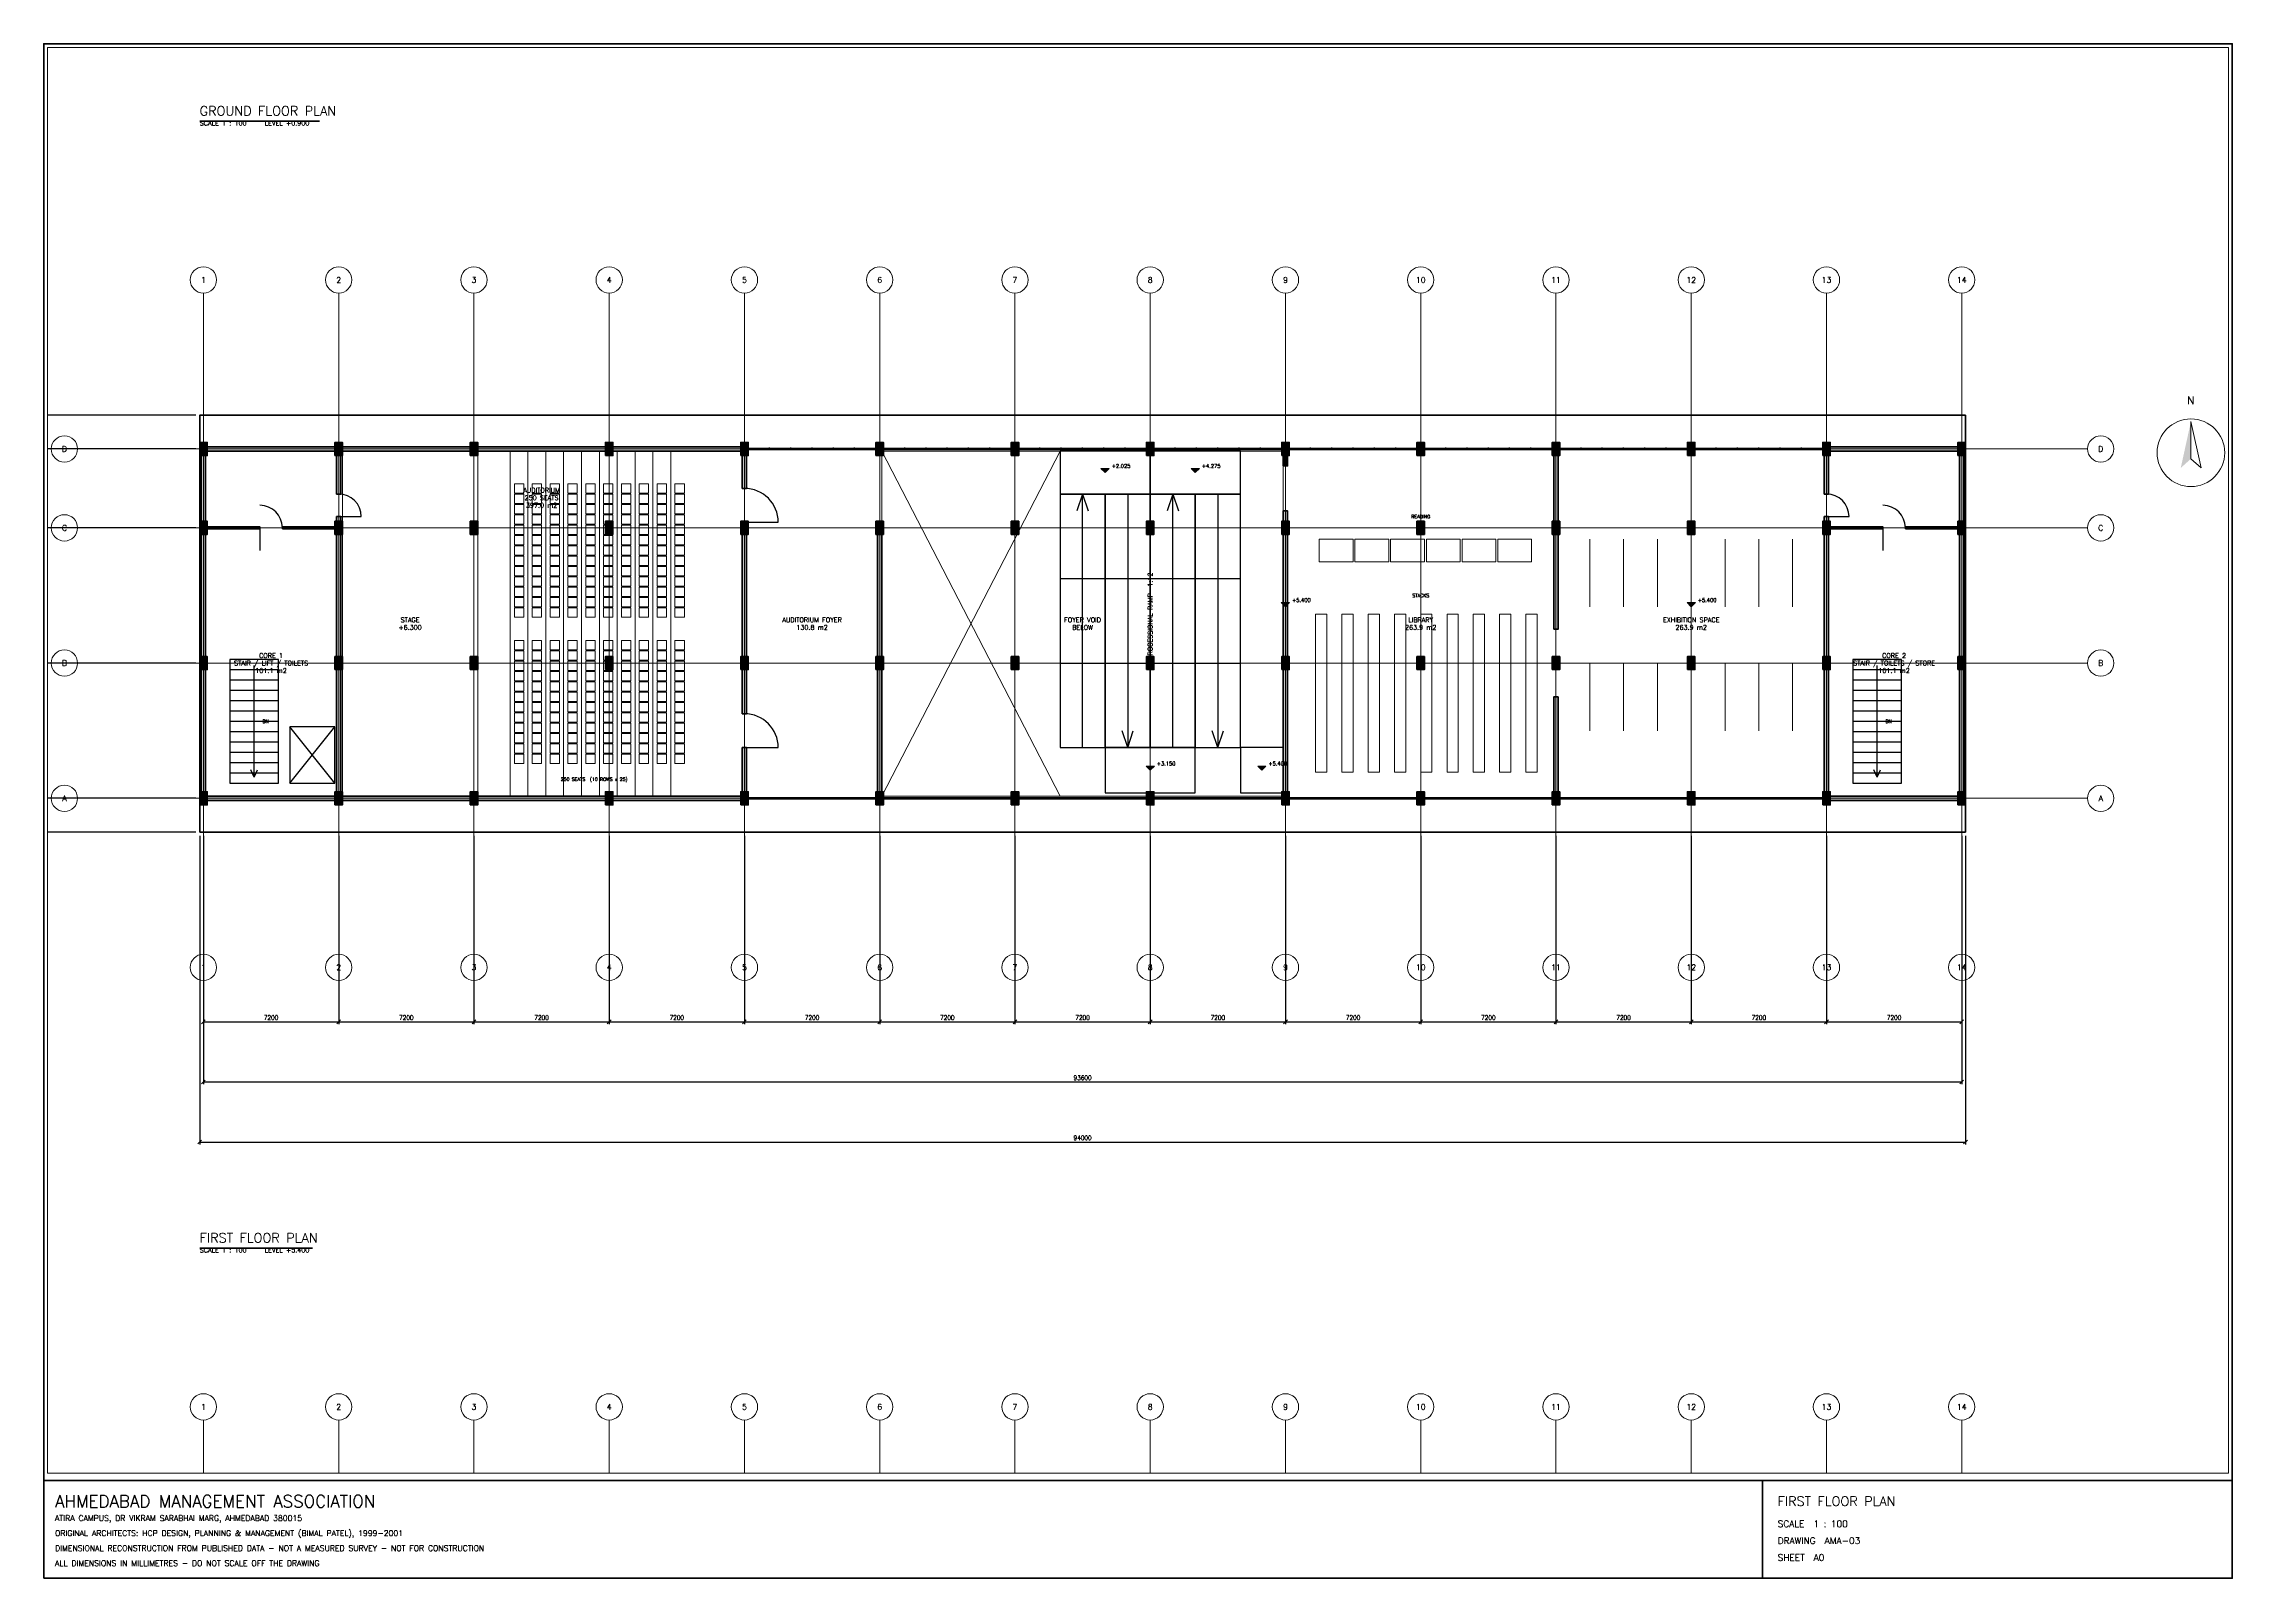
# Paper-space layout 'AMA-03 FIRST FLOOR' of a CAD drawing. Header units: millimetres. Extents: x 12 to 1177, y 12 to 829.
# The model-space entities are those that its viewports show. They can reach past a viewport. Long polylines and large blocks are cut down to what shows.
import ezdxf
from ezdxf.enums import TextEntityAlignment as Align

# ---------------------------------------------------------------- set-up
doc = ezdxf.new("R2010")
doc.units = ezdxf.units.MM
doc.header["$LTSCALE"] = 50
doc.linetypes.add('DASHDOT', pattern=[3.556, 2.54, -0.508, 0, -0.508])
doc.linetypes.add('DASHED', pattern=[1.524, 1.27, -0.254])
doc.layers.get('Defpoints').update_dxf_attribs({"lineweight": 0})
for name, color, linetype, lineweight in [('A-ANNO-DIMS', 2, 'Continuous', 13), ('A-ANNO-SYMB', 6, 'Continuous', 18), ('A-ANNO-TEXT', 7, 'Continuous', 18), ('A-ANNO-TITL', 7, 'Continuous', 35), ('A-ANNO-TTLB', 7, 'Continuous', 35), ('A-DOOR', 2, 'Continuous', 25), ('A-FLOR-LEVL', 6, 'Continuous', 18), ('A-FLOR-OTLN', 9, 'DASHED', 18), ('A-FLOR-RAMP', 3, 'Continuous', 25), ('A-FLOR-STRS', 3, 'Continuous', 25), ('A-FURN', 9, 'Continuous', 13), ('A-FURN-SEAT', 9, 'Continuous', 13), ('A-GLAZ', 4, 'Continuous', 25), ('A-GRID', 8, 'DASHDOT', 13), ('A-GRID-IDEN', 8, 'Continuous', 13), ('A-SLAB-EDGE', 7, 'Continuous', 35), ('A-WALL-EXTR', 7, 'Continuous', 50), ('A-WALL-INTR', 7, 'Continuous', 35), ('A-WALL-PATT', 253, 'Continuous', 9), ('S-COLS', 1, 'Continuous', 50), ('S-COLS-PATT', 254, 'Continuous', 9)]:
    doc.layers.add(name, color=color, linetype=linetype, lineweight=lineweight)
doc.styles.add('AMA-NOTE', font='romans.shx', dxfattribs={"width": 0.85})
doc.styles.add('AMA-TITLE', font='romand.shx', dxfattribs={"width": 0.9})
doc.dimstyles.new('AMA-100', dxfattribs={"dimscale": 100, "dimtxt": 2.5, "dimasz": 2.5, "dimexe": 1.25, "dimexo": 2, "dimgap": 1, "dimtad": 1, "dimdec": 0, "dimtxsty": 'AMA-NOTE', "dimtsz": 1, "dimcen": 2.5, "dimclrd": 8, "dimclre": 8, "dimclrt": 7, "dimazin": 3, "dimtfac": 1, "dimtmove": 0, "dimatfit": 3})

msp = doc.modelspace()

# ---------------------------------------------------------------- hatches: boundary and pattern name
at = {"layer": 'A-ANNO-SYMB'}
for points in [[(105800, -38144), (105260, -40610), (105800, -40124)], [(48000, -40858), (47780, -40638), (48220, -40638)], [(52800, -40858), (52580, -40638), (53020, -40638)], [(57600, -48000), (57380, -47780), (57820, -47780)], [(79200, -48000), (78980, -47780), (79420, -47780)], [(50400, -56700), (50180, -56480), (50620, -56480)], [(56342, -56700), (56122, -56480), (56562, -56480)]]:
    msp.add_hatch(color=7, dxfattribs=at).paths.add_polyline_path(points)
at = {"layer": 'A-WALL-PATT'}
for points in [[(200, -39715), (7000, -39715), (7000, -39485), (200, -39485)], [(7400, -39715), (14200, -39715), (14200, -39485), (7400, -39485)], [(14600, -39715), (21400, -39715), (21400, -39485), (14600, -39485)], [(21800, -39715), (28600, -39715), (28600, -39485), (21800, -39485)], [(86600, -39715), (93400, -39715), (93400, -39485), (86600, -39485)], [(-115, -57850), (115, -57850), (115, -39950), (-115, -39950)], [(7085, -42000), (7315, -42000), (7315, -39950), (7085, -39950)], [(28685, -41700), (28915, -41700), (28915, -39950), (28685, -39950)], [(57485, -40500), (57715, -40500), (57715, -39950), (57485, -39950)], [(71885, -49200), (72115, -49200), (72115, -39950), (71885, -39950)], [(86285, -42000), (86515, -42000), (86515, -39950), (86285, -39950)], [(93485, -57850), (93715, -57850), (93715, -39950), (93485, -39950)], [(57485, -57850), (57715, -57850), (57715, -42900), (57485, -42900)], [(60, -43860), (3000, -43860), (3000, -43740), (60, -43740)], [(4200, -43860), (7140, -43860), (7140, -43740), (4200, -43740)], [(7085, -57850), (7315, -57850), (7315, -43200), (7085, -43200)], [(28685, -53700), (28915, -53700), (28915, -43500), (28685, -43500)], [(35885, -57850), (36115, -57850), (36115, -43500), (35885, -43500)], [(86285, -57850), (86515, -57850), (86515, -43200), (86285, -43200)], [(86460, -43860), (89400, -43860), (89400, -43740), (86460, -43740)], [(90600, -43860), (93540, -43860), (93540, -43740), (90600, -43740)], [(71885, -57850), (72115, -57850), (72115, -52800), (71885, -52800)], [(28685, -57850), (28915, -57850), (28915, -55500), (28685, -55500)], [(200, -58315), (7000, -58315), (7000, -58085), (200, -58085)], [(7400, -58315), (14200, -58315), (14200, -58085), (7400, -58085)], [(14600, -58315), (21400, -58315), (21400, -58085), (14600, -58085)], [(21800, -58315), (28600, -58315), (28600, -58085), (21800, -58085)], [(86600, -58315), (93400, -58315), (93400, -58085), (86600, -58085)]]:
    msp.add_hatch(color=7, dxfattribs=at).paths.add_polyline_path(points)
at = {"layer": 'S-COLS-PATT'}
for points in [[(-200, -39950), (200, -39950), (200, -39250), (-200, -39250)], [(7000, -39950), (7400, -39950), (7400, -39250), (7000, -39250)], [(14200, -39950), (14600, -39950), (14600, -39250), (14200, -39250)], [(21400, -39950), (21800, -39950), (21800, -39250), (21400, -39250)], [(28600, -39950), (29000, -39950), (29000, -39250), (28600, -39250)], [(35800, -39950), (36200, -39950), (36200, -39250), (35800, -39250)], [(43000, -39950), (43400, -39950), (43400, -39250), (43000, -39250)], [(50200, -39950), (50600, -39950), (50600, -39250), (50200, -39250)], [(57400, -39950), (57800, -39950), (57800, -39250), (57400, -39250)], [(64600, -39950), (65000, -39950), (65000, -39250), (64600, -39250)], [(71800, -39950), (72200, -39950), (72200, -39250), (71800, -39250)], [(79000, -39950), (79400, -39950), (79400, -39250), (79000, -39250)], [(86200, -39950), (86600, -39950), (86600, -39250), (86200, -39250)], [(93400, -39950), (93800, -39950), (93800, -39250), (93400, -39250)], [(-200, -44150), (200, -44150), (200, -43450), (-200, -43450)], [(7000, -44150), (7400, -44150), (7400, -43450), (7000, -43450)], [(14200, -44150), (14600, -44150), (14600, -43450), (14200, -43450)], [(21400, -44150), (21800, -44150), (21800, -43450), (21400, -43450)], [(28600, -44150), (29000, -44150), (29000, -43450), (28600, -43450)], [(35800, -44150), (36200, -44150), (36200, -43450), (35800, -43450)], [(43000, -44150), (43400, -44150), (43400, -43450), (43000, -43450)], [(50200, -44150), (50600, -44150), (50600, -43450), (50200, -43450)], [(57400, -44150), (57800, -44150), (57800, -43450), (57400, -43450)], [(64600, -44150), (65000, -44150), (65000, -43450), (64600, -43450)], [(71800, -44150), (72200, -44150), (72200, -43450), (71800, -43450)], [(79000, -44150), (79400, -44150), (79400, -43450), (79000, -43450)], [(86200, -44150), (86600, -44150), (86600, -43450), (86200, -43450)], [(93400, -44150), (93800, -44150), (93800, -43450), (93400, -43450)], [(-200, -51350), (200, -51350), (200, -50650), (-200, -50650)], [(7000, -51350), (7400, -51350), (7400, -50650), (7000, -50650)], [(14200, -51350), (14600, -51350), (14600, -50650), (14200, -50650)], [(21400, -51350), (21800, -51350), (21800, -50650), (21400, -50650)], [(28600, -51350), (29000, -51350), (29000, -50650), (28600, -50650)], [(35800, -51350), (36200, -51350), (36200, -50650), (35800, -50650)], [(43000, -51350), (43400, -51350), (43400, -50650), (43000, -50650)], [(50200, -51350), (50600, -51350), (50600, -50650), (50200, -50650)], [(57400, -51350), (57800, -51350), (57800, -50650), (57400, -50650)], [(64600, -51350), (65000, -51350), (65000, -50650), (64600, -50650)], [(71800, -51350), (72200, -51350), (72200, -50650), (71800, -50650)], [(79000, -51350), (79400, -51350), (79400, -50650), (79000, -50650)], [(86200, -51350), (86600, -51350), (86600, -50650), (86200, -50650)], [(93400, -51350), (93800, -51350), (93800, -50650), (93400, -50650)], [(-200, -58550), (200, -58550), (200, -57850), (-200, -57850)], [(7000, -58550), (7400, -58550), (7400, -57850), (7000, -57850)], [(14200, -58550), (14600, -58550), (14600, -57850), (14200, -57850)], [(21400, -58550), (21800, -58550), (21800, -57850), (21400, -57850)], [(28600, -58550), (29000, -58550), (29000, -57850), (28600, -57850)], [(35800, -58550), (36200, -58550), (36200, -57850), (35800, -57850)], [(43000, -58550), (43400, -58550), (43400, -57850), (43000, -57850)], [(50200, -58550), (50600, -58550), (50600, -57850), (50200, -57850)], [(57400, -58550), (57800, -58550), (57800, -57850), (57400, -57850)], [(64600, -58550), (65000, -58550), (65000, -57850), (64600, -57850)], [(71800, -58550), (72200, -58550), (72200, -57850), (71800, -57850)], [(79000, -58550), (79400, -58550), (79400, -57850), (79000, -57850)], [(86200, -58550), (86600, -58550), (86600, -57850), (86200, -57850)], [(93400, -58550), (93800, -58550), (93800, -57850), (93400, -57850)]]:
    msp.add_hatch(color=7, dxfattribs=at).paths.add_polyline_path(points)

# ---------------------------------------------------------------- linework, layer by layer
at = {"layer": 'A-ANNO-SYMB'}
for points in [[(105800, -38144), (106340, -40610), (105800, -40124)], [(48000, -40858), (47780, -40638), (48220, -40638)], [(52800, -40858), (52580, -40638), (53020, -40638)], [(57600, -48000), (57380, -47780), (57820, -47780)], [(79200, -48000), (78980, -47780), (79420, -47780)], [(50400, -56700), (50180, -56480), (50620, -56480)], [(56342, -56700), (56122, -56480), (56562, -56480)]]:
    msp.add_lwpolyline(points, close=True, dxfattribs=at)
msp.add_circle((105800, -39800), 1800, dxfattribs=at)
at = {"layer": 'A-ANNO-TITL'}
for p, q in [((-200, -22150), (6175, -22150)), ((-200, -82150), (5800, -82150))]:
    msp.add_line(p, q, dxfattribs=at)
at = {"layer": 'A-DOOR'}
for p, q in [((3000, -43800), (3000, -45000)), ((7200, -43200), (8400, -43200)), ((28800, -43500), (30600, -43500)), ((86400, -43200), (87600, -43200)), ((89400, -43800), (89400, -45000)), ((28800, -55500), (30600, -55500))]:
    msp.add_line(p, q, dxfattribs=at)
for centre, radius in [((28800, -43500), 1800), ((3000, -43800), 1200), ((7200, -43200), 1200), ((86400, -43200), 1200), ((89400, -43800), 1200), ((28800, -55500), 1800)]:
    msp.add_arc(centre, radius, 0, 90, dxfattribs=at)
at = {"layer": 'A-FLOR-LEVL'}
for p, q in [((16325, -58085), (16325, -39715)), ((17275, -58085), (17275, -39715)), ((18225, -58085), (18225, -39715)), ((19175, -58085), (19175, -39715)), ((20125, -58085), (20125, -39715)), ((21075, -58085), (21075, -39715)), ((22025, -58085), (22025, -39715)), ((22975, -58085), (22975, -39715)), ((23925, -58085), (23925, -39715)), ((24875, -58085), (24875, -39715))]:
    msp.add_line(p, q, dxfattribs=at)
msp.add_lwpolyline([(7400, -58085), (14600, -58085), (14600, -39715), (7400, -39715)], close=True, dxfattribs=at)
at = {"layer": 'A-FLOR-OTLN'}
for p, q in [((36115, -58085), (45600, -39715)), ((36115, -39715), (45600, -58085))]:
    msp.add_line(p, q, dxfattribs=at)
msp.add_lwpolyline([(36115, -58085), (57485, -58085), (57485, -39715), (36115, -39715)], close=True, dxfattribs=at)
at = {"layer": 'A-FLOR-RAMP'}
for p, q in [((45600, -42000), (48000, -42000)), ((46800, -42000), (46500, -42900)), ((46800, -55500), (46800, -42000)), ((46800, -42000), (47100, -42900)), ((48000, -42000), (50400, -42000)), ((49200, -42000), (49200, -55500)), ((50400, -42000), (52800, -42000)), ((51600, -42000), (51300, -42900)), ((51600, -55500), (51600, -42000)), ((51600, -42000), (51900, -42900)), ((52800, -42000), (55200, -42000)), ((54000, -42000), (54000, -55500)), ((45600, -46500), (48000, -46500)), ((48000, -46500), (50400, -46500)), ((50400, -46500), (52800, -46500)), ((52800, -46500), (55200, -46500)), ((45600, -51000), (48000, -51000)), ((48000, -51000), (50400, -51000)), ((50400, -51000), (52800, -51000)), ((52800, -51000), (55200, -51000)), ((49200, -55500), (48900, -54600)), ((49200, -55500), (49500, -54600)), ((54000, -55500), (53700, -54600)), ((54000, -55500), (54300, -54600))]:
    msp.add_line(p, q, dxfattribs=at)
for points in [[(45600, -42000), (50400, -42000), (50400, -39715), (45600, -39715)], [(50400, -42000), (55200, -42000), (55200, -39715), (50400, -39715)], [(45600, -55500), (48000, -55500), (48000, -42000), (45600, -42000)], [(48000, -55500), (50400, -55500), (50400, -42000), (48000, -42000)], [(50400, -55500), (52800, -55500), (52800, -42000), (50400, -42000)], [(52800, -55500), (55200, -55500), (55200, -42000), (52800, -42000)], [(48000, -57900), (52800, -57900), (52800, -55500), (48000, -55500)], [(55200, -57900), (57485, -57900), (57485, -55500), (55200, -55500)]]:
    msp.add_lwpolyline(points, close=True, dxfattribs=at)
at = {"layer": 'A-FLOR-STRS'}
for p, q in [((2700, -57070), (2700, -51130)), ((89100, -57070), (89100, -51130)), ((1400, -51350), (4000, -51350)), ((1400, -51900), (4000, -51900)), ((87800, -51350), (90400, -51350)), ((87800, -51900), (90400, -51900)), ((1400, -52450), (4000, -52450)), ((1400, -53000), (4000, -53000)), ((1400, -53550), (4000, -53550)), ((87800, -52450), (90400, -52450)), ((87800, -53000), (90400, -53000)), ((87800, -53550), (90400, -53550)), ((1400, -54100), (4000, -54100)), ((1400, -54650), (4000, -54650)), ((4600, -57400), (7000, -54400)), ((7000, -57400), (4600, -54400)), ((87800, -54100), (90400, -54100)), ((87800, -54650), (90400, -54650)), ((1400, -55200), (4000, -55200)), ((1400, -55750), (4000, -55750)), ((87800, -55200), (90400, -55200)), ((87800, -55750), (90400, -55750)), ((1400, -56300), (4000, -56300)), ((1400, -56850), (4000, -56850)), ((2700, -57070), (2520, -56685)), ((2700, -57070), (2880, -56685)), ((87800, -56300), (90400, -56300)), ((87800, -56850), (90400, -56850)), ((89100, -57070), (88920, -56685)), ((89100, -57070), (89280, -56685))]:
    msp.add_line(p, q, dxfattribs=at)
for points in [[(1400, -57400), (4000, -57400), (4000, -50800), (1400, -50800)], [(87800, -57400), (90400, -57400), (90400, -50800), (87800, -50800)], [(4600, -57400), (7000, -57400), (7000, -54400), (4600, -54400)]]:
    msp.add_lwpolyline(points, close=True, dxfattribs=at)
at = {"layer": 'A-FURN'}
for p, q in [((73800, -48000), (73800, -44400)), ((75600, -48000), (75600, -44400)), ((77400, -48000), (77400, -44400)), ((79200, -48000), (79200, -44400)), ((81000, -48000), (81000, -44400)), ((82800, -48000), (82800, -44400)), ((84600, -48000), (84600, -44400)), ((73800, -54600), (73800, -51000)), ((75600, -54600), (75600, -51000)), ((77400, -54600), (77400, -51000)), ((79200, -54600), (79200, -51000)), ((81000, -54600), (81000, -51000)), ((82800, -54600), (82800, -51000)), ((84600, -54600), (84600, -51000))]:
    msp.add_line(p, q, dxfattribs=at)
for points in [[(59400, -45600), (61200, -45600), (61200, -44400), (59400, -44400)], [(61300, -45600), (63100, -45600), (63100, -44400), (61300, -44400)], [(63200, -45600), (65000, -45600), (65000, -44400), (63200, -44400)], [(65100, -45600), (66900, -45600), (66900, -44400), (65100, -44400)], [(67000, -45600), (68800, -45600), (68800, -44400), (67000, -44400)], [(68900, -45600), (70700, -45600), (70700, -44400), (68900, -44400)], [(59200, -56800), (59800, -56800), (59800, -48400), (59200, -48400)], [(60600, -56800), (61200, -56800), (61200, -48400), (60600, -48400)], [(62000, -56800), (62600, -56800), (62600, -48400), (62000, -48400)], [(63400, -56800), (64000, -56800), (64000, -48400), (63400, -48400)], [(64800, -56800), (65400, -56800), (65400, -48400), (64800, -48400)], [(66200, -56800), (66800, -56800), (66800, -48400), (66200, -48400)], [(67600, -56800), (68200, -56800), (68200, -48400), (67600, -48400)], [(69000, -56800), (69600, -56800), (69600, -48400), (69000, -48400)], [(70400, -56800), (71000, -56800), (71000, -48400), (70400, -48400)]]:
    msp.add_lwpolyline(points, close=True, dxfattribs=at)
at = {"layer": 'A-FURN-SEAT'}
for points in [[(16550, -41950), (17050, -41950), (17050, -41450), (16550, -41450)], [(17500, -41950), (18000, -41950), (18000, -41450), (17500, -41450)], [(18450, -41950), (18950, -41950), (18950, -41450), (18450, -41450)], [(19400, -41950), (19900, -41950), (19900, -41450), (19400, -41450)], [(20350, -41950), (20850, -41950), (20850, -41450), (20350, -41450)], [(21300, -41950), (21800, -41950), (21800, -41450), (21300, -41450)], [(22250, -41950), (22750, -41950), (22750, -41450), (22250, -41450)], [(23200, -41950), (23700, -41950), (23700, -41450), (23200, -41450)], [(24150, -41950), (24650, -41950), (24650, -41450), (24150, -41450)], [(25100, -41950), (25600, -41950), (25600, -41450), (25100, -41450)], [(16550, -42500), (17050, -42500), (17050, -42000), (16550, -42000)], [(16550, -43050), (17050, -43050), (17050, -42550), (16550, -42550)], [(16550, -43600), (17050, -43600), (17050, -43100), (16550, -43100)], [(17500, -42500), (18000, -42500), (18000, -42000), (17500, -42000)], [(17500, -43050), (18000, -43050), (18000, -42550), (17500, -42550)], [(17500, -43600), (18000, -43600), (18000, -43100), (17500, -43100)], [(18450, -42500), (18950, -42500), (18950, -42000), (18450, -42000)], [(18450, -43050), (18950, -43050), (18950, -42550), (18450, -42550)], [(18450, -43600), (18950, -43600), (18950, -43100), (18450, -43100)], [(19400, -42500), (19900, -42500), (19900, -42000), (19400, -42000)], [(19400, -43050), (19900, -43050), (19900, -42550), (19400, -42550)], [(19400, -43600), (19900, -43600), (19900, -43100), (19400, -43100)], [(20350, -42500), (20850, -42500), (20850, -42000), (20350, -42000)], [(20350, -43050), (20850, -43050), (20850, -42550), (20350, -42550)], [(20350, -43600), (20850, -43600), (20850, -43100), (20350, -43100)], [(21300, -42500), (21800, -42500), (21800, -42000), (21300, -42000)], [(21300, -43050), (21800, -43050), (21800, -42550), (21300, -42550)], [(21300, -43600), (21800, -43600), (21800, -43100), (21300, -43100)], [(22250, -42500), (22750, -42500), (22750, -42000), (22250, -42000)], [(22250, -43050), (22750, -43050), (22750, -42550), (22250, -42550)], [(22250, -43600), (22750, -43600), (22750, -43100), (22250, -43100)], [(23200, -42500), (23700, -42500), (23700, -42000), (23200, -42000)], [(23200, -43050), (23700, -43050), (23700, -42550), (23200, -42550)], [(23200, -43600), (23700, -43600), (23700, -43100), (23200, -43100)], [(24150, -42500), (24650, -42500), (24650, -42000), (24150, -42000)], [(24150, -43050), (24650, -43050), (24650, -42550), (24150, -42550)], [(24150, -43600), (24650, -43600), (24650, -43100), (24150, -43100)], [(25100, -42500), (25600, -42500), (25600, -42000), (25100, -42000)], [(25100, -43050), (25600, -43050), (25600, -42550), (25100, -42550)], [(25100, -43600), (25600, -43600), (25600, -43100), (25100, -43100)], [(16550, -44150), (17050, -44150), (17050, -43650), (16550, -43650)], [(16550, -44700), (17050, -44700), (17050, -44200), (16550, -44200)], [(17500, -44150), (18000, -44150), (18000, -43650), (17500, -43650)], [(17500, -44700), (18000, -44700), (18000, -44200), (17500, -44200)], [(18450, -44150), (18950, -44150), (18950, -43650), (18450, -43650)], [(18450, -44700), (18950, -44700), (18950, -44200), (18450, -44200)], [(19400, -44150), (19900, -44150), (19900, -43650), (19400, -43650)], [(19400, -44700), (19900, -44700), (19900, -44200), (19400, -44200)], [(20350, -44150), (20850, -44150), (20850, -43650), (20350, -43650)], [(20350, -44700), (20850, -44700), (20850, -44200), (20350, -44200)], [(21300, -44150), (21800, -44150), (21800, -43650), (21300, -43650)], [(21300, -44700), (21800, -44700), (21800, -44200), (21300, -44200)], [(22250, -44150), (22750, -44150), (22750, -43650), (22250, -43650)], [(22250, -44700), (22750, -44700), (22750, -44200), (22250, -44200)], [(23200, -44150), (23700, -44150), (23700, -43650), (23200, -43650)], [(23200, -44700), (23700, -44700), (23700, -44200), (23200, -44200)], [(24150, -44150), (24650, -44150), (24650, -43650), (24150, -43650)], [(24150, -44700), (24650, -44700), (24650, -44200), (24150, -44200)], [(25100, -44150), (25600, -44150), (25600, -43650), (25100, -43650)], [(25100, -44700), (25600, -44700), (25600, -44200), (25100, -44200)], [(16550, -45250), (17050, -45250), (17050, -44750), (16550, -44750)], [(16550, -45800), (17050, -45800), (17050, -45300), (16550, -45300)], [(17500, -45250), (18000, -45250), (18000, -44750), (17500, -44750)], [(17500, -45800), (18000, -45800), (18000, -45300), (17500, -45300)], [(18450, -45250), (18950, -45250), (18950, -44750), (18450, -44750)], [(18450, -45800), (18950, -45800), (18950, -45300), (18450, -45300)], [(19400, -45250), (19900, -45250), (19900, -44750), (19400, -44750)], [(19400, -45800), (19900, -45800), (19900, -45300), (19400, -45300)], [(20350, -45250), (20850, -45250), (20850, -44750), (20350, -44750)], [(20350, -45800), (20850, -45800), (20850, -45300), (20350, -45300)], [(21300, -45250), (21800, -45250), (21800, -44750), (21300, -44750)], [(21300, -45800), (21800, -45800), (21800, -45300), (21300, -45300)], [(22250, -45250), (22750, -45250), (22750, -44750), (22250, -44750)], [(22250, -45800), (22750, -45800), (22750, -45300), (22250, -45300)], [(23200, -45250), (23700, -45250), (23700, -44750), (23200, -44750)], [(23200, -45800), (23700, -45800), (23700, -45300), (23200, -45300)], [(24150, -45250), (24650, -45250), (24650, -44750), (24150, -44750)], [(24150, -45800), (24650, -45800), (24650, -45300), (24150, -45300)], [(25100, -45250), (25600, -45250), (25600, -44750), (25100, -44750)], [(25100, -45800), (25600, -45800), (25600, -45300), (25100, -45300)], [(16550, -46350), (17050, -46350), (17050, -45850), (16550, -45850)], [(16550, -46900), (17050, -46900), (17050, -46400), (16550, -46400)], [(17500, -46350), (18000, -46350), (18000, -45850), (17500, -45850)], [(17500, -46900), (18000, -46900), (18000, -46400), (17500, -46400)], [(18450, -46350), (18950, -46350), (18950, -45850), (18450, -45850)], [(18450, -46900), (18950, -46900), (18950, -46400), (18450, -46400)], [(19400, -46350), (19900, -46350), (19900, -45850), (19400, -45850)], [(19400, -46900), (19900, -46900), (19900, -46400), (19400, -46400)], [(20350, -46350), (20850, -46350), (20850, -45850), (20350, -45850)], [(20350, -46900), (20850, -46900), (20850, -46400), (20350, -46400)], [(21300, -46350), (21800, -46350), (21800, -45850), (21300, -45850)], [(21300, -46900), (21800, -46900), (21800, -46400), (21300, -46400)], [(22250, -46350), (22750, -46350), (22750, -45850), (22250, -45850)], [(22250, -46900), (22750, -46900), (22750, -46400), (22250, -46400)], [(23200, -46350), (23700, -46350), (23700, -45850), (23200, -45850)], [(23200, -46900), (23700, -46900), (23700, -46400), (23200, -46400)], [(24150, -46350), (24650, -46350), (24650, -45850), (24150, -45850)], [(24150, -46900), (24650, -46900), (24650, -46400), (24150, -46400)], [(25100, -46350), (25600, -46350), (25600, -45850), (25100, -45850)], [(25100, -46900), (25600, -46900), (25600, -46400), (25100, -46400)], [(16550, -47450), (17050, -47450), (17050, -46950), (16550, -46950)], [(16550, -48000), (17050, -48000), (17050, -47500), (16550, -47500)], [(17500, -47450), (18000, -47450), (18000, -46950), (17500, -46950)], [(17500, -48000), (18000, -48000), (18000, -47500), (17500, -47500)], [(18450, -47450), (18950, -47450), (18950, -46950), (18450, -46950)], [(18450, -48000), (18950, -48000), (18950, -47500), (18450, -47500)], [(19400, -47450), (19900, -47450), (19900, -46950), (19400, -46950)], [(19400, -48000), (19900, -48000), (19900, -47500), (19400, -47500)], [(20350, -47450), (20850, -47450), (20850, -46950), (20350, -46950)], [(20350, -48000), (20850, -48000), (20850, -47500), (20350, -47500)], [(21300, -47450), (21800, -47450), (21800, -46950), (21300, -46950)], [(21300, -48000), (21800, -48000), (21800, -47500), (21300, -47500)], [(22250, -47450), (22750, -47450), (22750, -46950), (22250, -46950)], [(22250, -48000), (22750, -48000), (22750, -47500), (22250, -47500)], [(23200, -47450), (23700, -47450), (23700, -46950), (23200, -46950)], [(23200, -48000), (23700, -48000), (23700, -47500), (23200, -47500)], [(24150, -47450), (24650, -47450), (24650, -46950), (24150, -46950)], [(24150, -48000), (24650, -48000), (24650, -47500), (24150, -47500)], [(25100, -47450), (25600, -47450), (25600, -46950), (25100, -46950)], [(25100, -48000), (25600, -48000), (25600, -47500), (25100, -47500)], [(16550, -48550), (17050, -48550), (17050, -48050), (16550, -48050)], [(17500, -48550), (18000, -48550), (18000, -48050), (17500, -48050)], [(18450, -48550), (18950, -48550), (18950, -48050), (18450, -48050)], [(19400, -48550), (19900, -48550), (19900, -48050), (19400, -48050)], [(20350, -48550), (20850, -48550), (20850, -48050), (20350, -48050)], [(21300, -48550), (21800, -48550), (21800, -48050), (21300, -48050)], [(22250, -48550), (22750, -48550), (22750, -48050), (22250, -48050)], [(23200, -48550), (23700, -48550), (23700, -48050), (23200, -48050)], [(24150, -48550), (24650, -48550), (24650, -48050), (24150, -48050)], [(25100, -48550), (25600, -48550), (25600, -48050), (25100, -48050)], [(16550, -50300), (17050, -50300), (17050, -49800), (16550, -49800)], [(17500, -50300), (18000, -50300), (18000, -49800), (17500, -49800)], [(18450, -50300), (18950, -50300), (18950, -49800), (18450, -49800)], [(19400, -50300), (19900, -50300), (19900, -49800), (19400, -49800)], [(20350, -50300), (20850, -50300), (20850, -49800), (20350, -49800)], [(21300, -50300), (21800, -50300), (21800, -49800), (21300, -49800)], [(22250, -50300), (22750, -50300), (22750, -49800), (22250, -49800)], [(23200, -50300), (23700, -50300), (23700, -49800), (23200, -49800)], [(24150, -50300), (24650, -50300), (24650, -49800), (24150, -49800)], [(25100, -50300), (25600, -50300), (25600, -49800), (25100, -49800)], [(16550, -50850), (17050, -50850), (17050, -50350), (16550, -50350)], [(16550, -51400), (17050, -51400), (17050, -50900), (16550, -50900)], [(17500, -50850), (18000, -50850), (18000, -50350), (17500, -50350)], [(17500, -51400), (18000, -51400), (18000, -50900), (17500, -50900)], [(18450, -50850), (18950, -50850), (18950, -50350), (18450, -50350)], [(18450, -51400), (18950, -51400), (18950, -50900), (18450, -50900)], [(19400, -50850), (19900, -50850), (19900, -50350), (19400, -50350)], [(19400, -51400), (19900, -51400), (19900, -50900), (19400, -50900)], [(20350, -50850), (20850, -50850), (20850, -50350), (20350, -50350)], [(20350, -51400), (20850, -51400), (20850, -50900), (20350, -50900)], [(21300, -50850), (21800, -50850), (21800, -50350), (21300, -50350)], [(21300, -51400), (21800, -51400), (21800, -50900), (21300, -50900)], [(22250, -50850), (22750, -50850), (22750, -50350), (22250, -50350)], [(22250, -51400), (22750, -51400), (22750, -50900), (22250, -50900)], [(23200, -50850), (23700, -50850), (23700, -50350), (23200, -50350)], [(23200, -51400), (23700, -51400), (23700, -50900), (23200, -50900)], [(24150, -50850), (24650, -50850), (24650, -50350), (24150, -50350)], [(24150, -51400), (24650, -51400), (24650, -50900), (24150, -50900)], [(25100, -50850), (25600, -50850), (25600, -50350), (25100, -50350)], [(25100, -51400), (25600, -51400), (25600, -50900), (25100, -50900)], [(16550, -51950), (17050, -51950), (17050, -51450), (16550, -51450)], [(16550, -52500), (17050, -52500), (17050, -52000), (16550, -52000)], [(17500, -51950), (18000, -51950), (18000, -51450), (17500, -51450)], [(17500, -52500), (18000, -52500), (18000, -52000), (17500, -52000)], [(18450, -51950), (18950, -51950), (18950, -51450), (18450, -51450)], [(18450, -52500), (18950, -52500), (18950, -52000), (18450, -52000)], [(19400, -51950), (19900, -51950), (19900, -51450), (19400, -51450)], [(19400, -52500), (19900, -52500), (19900, -52000), (19400, -52000)], [(20350, -51950), (20850, -51950), (20850, -51450), (20350, -51450)], [(20350, -52500), (20850, -52500), (20850, -52000), (20350, -52000)], [(21300, -51950), (21800, -51950), (21800, -51450), (21300, -51450)], [(21300, -52500), (21800, -52500), (21800, -52000), (21300, -52000)], [(22250, -51950), (22750, -51950), (22750, -51450), (22250, -51450)], [(22250, -52500), (22750, -52500), (22750, -52000), (22250, -52000)], [(23200, -51950), (23700, -51950), (23700, -51450), (23200, -51450)], [(23200, -52500), (23700, -52500), (23700, -52000), (23200, -52000)], [(24150, -51950), (24650, -51950), (24650, -51450), (24150, -51450)], [(24150, -52500), (24650, -52500), (24650, -52000), (24150, -52000)], [(25100, -51950), (25600, -51950), (25600, -51450), (25100, -51450)], [(25100, -52500), (25600, -52500), (25600, -52000), (25100, -52000)], [(16550, -53050), (17050, -53050), (17050, -52550), (16550, -52550)], [(16550, -53600), (17050, -53600), (17050, -53100), (16550, -53100)], [(17500, -53050), (18000, -53050), (18000, -52550), (17500, -52550)], [(17500, -53600), (18000, -53600), (18000, -53100), (17500, -53100)], [(18450, -53050), (18950, -53050), (18950, -52550), (18450, -52550)], [(18450, -53600), (18950, -53600), (18950, -53100), (18450, -53100)], [(19400, -53050), (19900, -53050), (19900, -52550), (19400, -52550)], [(19400, -53600), (19900, -53600), (19900, -53100), (19400, -53100)], [(20350, -53050), (20850, -53050), (20850, -52550), (20350, -52550)], [(20350, -53600), (20850, -53600), (20850, -53100), (20350, -53100)], [(21300, -53050), (21800, -53050), (21800, -52550), (21300, -52550)], [(21300, -53600), (21800, -53600), (21800, -53100), (21300, -53100)], [(22250, -53050), (22750, -53050), (22750, -52550), (22250, -52550)], [(22250, -53600), (22750, -53600), (22750, -53100), (22250, -53100)], [(23200, -53050), (23700, -53050), (23700, -52550), (23200, -52550)], [(23200, -53600), (23700, -53600), (23700, -53100), (23200, -53100)], [(24150, -53050), (24650, -53050), (24650, -52550), (24150, -52550)], [(24150, -53600), (24650, -53600), (24650, -53100), (24150, -53100)], [(25100, -53050), (25600, -53050), (25600, -52550), (25100, -52550)], [(25100, -53600), (25600, -53600), (25600, -53100), (25100, -53100)], [(16550, -54150), (17050, -54150), (17050, -53650), (16550, -53650)], [(16550, -54700), (17050, -54700), (17050, -54200), (16550, -54200)], [(16550, -55250), (17050, -55250), (17050, -54750), (16550, -54750)], [(17500, -54150), (18000, -54150), (18000, -53650), (17500, -53650)], [(17500, -54700), (18000, -54700), (18000, -54200), (17500, -54200)], [(17500, -55250), (18000, -55250), (18000, -54750), (17500, -54750)], [(18450, -54150), (18950, -54150), (18950, -53650), (18450, -53650)], [(18450, -54700), (18950, -54700), (18950, -54200), (18450, -54200)], [(18450, -55250), (18950, -55250), (18950, -54750), (18450, -54750)], [(19400, -54150), (19900, -54150), (19900, -53650), (19400, -53650)], [(19400, -54700), (19900, -54700), (19900, -54200), (19400, -54200)], [(19400, -55250), (19900, -55250), (19900, -54750), (19400, -54750)], [(20350, -54150), (20850, -54150), (20850, -53650), (20350, -53650)], [(20350, -54700), (20850, -54700), (20850, -54200), (20350, -54200)], [(20350, -55250), (20850, -55250), (20850, -54750), (20350, -54750)], [(21300, -54150), (21800, -54150), (21800, -53650), (21300, -53650)], [(21300, -54700), (21800, -54700), (21800, -54200), (21300, -54200)], [(21300, -55250), (21800, -55250), (21800, -54750), (21300, -54750)], [(22250, -54150), (22750, -54150), (22750, -53650), (22250, -53650)], [(22250, -54700), (22750, -54700), (22750, -54200), (22250, -54200)], [(22250, -55250), (22750, -55250), (22750, -54750), (22250, -54750)], [(23200, -54150), (23700, -54150), (23700, -53650), (23200, -53650)], [(23200, -54700), (23700, -54700), (23700, -54200), (23200, -54200)], [(23200, -55250), (23700, -55250), (23700, -54750), (23200, -54750)], [(24150, -54150), (24650, -54150), (24650, -53650), (24150, -53650)], [(24150, -54700), (24650, -54700), (24650, -54200), (24150, -54200)], [(24150, -55250), (24650, -55250), (24650, -54750), (24150, -54750)], [(25100, -54150), (25600, -54150), (25600, -53650), (25100, -53650)], [(25100, -54700), (25600, -54700), (25600, -54200), (25100, -54200)], [(25100, -55250), (25600, -55250), (25600, -54750), (25100, -54750)], [(16550, -55800), (17050, -55800), (17050, -55300), (16550, -55300)], [(16550, -56350), (17050, -56350), (17050, -55850), (16550, -55850)], [(17500, -55800), (18000, -55800), (18000, -55300), (17500, -55300)], [(17500, -56350), (18000, -56350), (18000, -55850), (17500, -55850)], [(18450, -55800), (18950, -55800), (18950, -55300), (18450, -55300)], [(18450, -56350), (18950, -56350), (18950, -55850), (18450, -55850)], [(19400, -55800), (19900, -55800), (19900, -55300), (19400, -55300)], [(19400, -56350), (19900, -56350), (19900, -55850), (19400, -55850)], [(20350, -55800), (20850, -55800), (20850, -55300), (20350, -55300)], [(20350, -56350), (20850, -56350), (20850, -55850), (20350, -55850)], [(21300, -55800), (21800, -55800), (21800, -55300), (21300, -55300)], [(21300, -56350), (21800, -56350), (21800, -55850), (21300, -55850)], [(22250, -55800), (22750, -55800), (22750, -55300), (22250, -55300)], [(22250, -56350), (22750, -56350), (22750, -55850), (22250, -55850)], [(23200, -55800), (23700, -55800), (23700, -55300), (23200, -55300)], [(23200, -56350), (23700, -56350), (23700, -55850), (23200, -55850)], [(24150, -55800), (24650, -55800), (24650, -55300), (24150, -55300)], [(24150, -56350), (24650, -56350), (24650, -55850), (24150, -55850)], [(25100, -55800), (25600, -55800), (25600, -55300), (25100, -55300)], [(25100, -56350), (25600, -56350), (25600, -55850), (25100, -55850)]]:
    msp.add_lwpolyline(points, close=True, dxfattribs=at)
at = {"layer": 'A-GLAZ'}
for p, q in [((30133, -39670), (30133, -39530)), ((31267, -39670), (31267, -39530)), ((32400, -39670), (32400, -39530)), ((33533, -39670), (33533, -39530)), ((34667, -39670), (34667, -39530)), ((37333, -39670), (37333, -39530)), ((38467, -39670), (38467, -39530)), ((39600, -39670), (39600, -39530)), ((40733, -39670), (40733, -39530)), ((41867, -39670), (41867, -39530)), ((44533, -39670), (44533, -39530)), ((45667, -39670), (45667, -39530)), ((46800, -39670), (46800, -39530)), ((47933, -39670), (47933, -39530)), ((49067, -39670), (49067, -39530)), ((51733, -39670), (51733, -39530)), ((52867, -39670), (52867, -39530)), ((54000, -39670), (54000, -39530)), ((55133, -39670), (55133, -39530)), ((56267, -39670), (56267, -39530)), ((58933, -39670), (58933, -39530)), ((60067, -39670), (60067, -39530)), ((61200, -39670), (61200, -39530)), ((62333, -39670), (62333, -39530)), ((63467, -39670), (63467, -39530)), ((66133, -39670), (66133, -39530)), ((67267, -39670), (67267, -39530)), ((68400, -39670), (68400, -39530)), ((69533, -39670), (69533, -39530)), ((70667, -39670), (70667, -39530)), ((73333, -39670), (73333, -39530)), ((74467, -39670), (74467, -39530)), ((75600, -39670), (75600, -39530)), ((76733, -39670), (76733, -39530)), ((77867, -39670), (77867, -39530)), ((80533, -39670), (80533, -39530)), ((81667, -39670), (81667, -39530)), ((82800, -39670), (82800, -39530)), ((83933, -39670), (83933, -39530)), ((85067, -39670), (85067, -39530)), ((30133, -58270), (30133, -58130)), ((31267, -58270), (31267, -58130)), ((32400, -58270), (32400, -58130)), ((33533, -58270), (33533, -58130)), ((34667, -58270), (34667, -58130)), ((37333, -58270), (37333, -58130)), ((38467, -58270), (38467, -58130)), ((39600, -58270), (39600, -58130)), ((40733, -58270), (40733, -58130)), ((41867, -58270), (41867, -58130)), ((44533, -58270), (44533, -58130)), ((45667, -58270), (45667, -58130)), ((46800, -58270), (46800, -58130)), ((47933, -58270), (47933, -58130)), ((49067, -58270), (49067, -58130)), ((51733, -58270), (51733, -58130)), ((52867, -58270), (52867, -58130)), ((54000, -58270), (54000, -58130)), ((55133, -58270), (55133, -58130)), ((56267, -58270), (56267, -58130)), ((58933, -58270), (58933, -58130)), ((60067, -58270), (60067, -58130)), ((61200, -58270), (61200, -58130)), ((62333, -58270), (62333, -58130)), ((63467, -58270), (63467, -58130)), ((66133, -58270), (66133, -58130)), ((67267, -58270), (67267, -58130)), ((68400, -58270), (68400, -58130)), ((69533, -58270), (69533, -58130)), ((70667, -58270), (70667, -58130)), ((73333, -58270), (73333, -58130)), ((74467, -58270), (74467, -58130)), ((75600, -58270), (75600, -58130)), ((76733, -58270), (76733, -58130)), ((77867, -58270), (77867, -58130)), ((80533, -58270), (80533, -58130)), ((81667, -58270), (81667, -58130)), ((82800, -58270), (82800, -58130)), ((83933, -58270), (83933, -58130)), ((85067, -58270), (85067, -58130))]:
    msp.add_line(p, q, dxfattribs=at)
for points in [[(29000, -39630), (35800, -39630), (35800, -39570), (29000, -39570)], [(36200, -39630), (43000, -39630), (43000, -39570), (36200, -39570)], [(43400, -39630), (50200, -39630), (50200, -39570), (43400, -39570)], [(50600, -39630), (57400, -39630), (57400, -39570), (50600, -39570)], [(57800, -39630), (64600, -39630), (64600, -39570), (57800, -39570)], [(65000, -39630), (71800, -39630), (71800, -39570), (65000, -39570)], [(72200, -39630), (79000, -39630), (79000, -39570), (72200, -39570)], [(79400, -39630), (86200, -39630), (86200, -39570), (79400, -39570)], [(29000, -58230), (35800, -58230), (35800, -58170), (29000, -58170)], [(36200, -58230), (43000, -58230), (43000, -58170), (36200, -58170)], [(43400, -58230), (50200, -58230), (50200, -58170), (43400, -58170)], [(50600, -58230), (57400, -58230), (57400, -58170), (50600, -58170)], [(57800, -58230), (64600, -58230), (64600, -58170), (57800, -58170)], [(65000, -58230), (71800, -58230), (71800, -58170), (65000, -58170)], [(72200, -58230), (79000, -58230), (79000, -58170), (72200, -58170)], [(79400, -58230), (86200, -58230), (86200, -58170), (79400, -58170)]]:
    msp.add_lwpolyline(points, close=True, dxfattribs=at)
at = {"layer": 'A-GRID'}
for p, q in [((0, -66500), (0, -31300)), ((7200, -66500), (7200, -31300)), ((14400, -66500), (14400, -31300)), ((21600, -66500), (21600, -31300)), ((28800, -66500), (28800, -31300)), ((36000, -66500), (36000, -31300)), ((43200, -66500), (43200, -31300)), ((50400, -66500), (50400, -31300)), ((57600, -66500), (57600, -31300)), ((64800, -66500), (64800, -31300)), ((72000, -66500), (72000, -31300)), ((79200, -66500), (79200, -31300)), ((86400, -66500), (86400, -31300)), ((93600, -66500), (93600, -31300)), ((-6700, -39600), (100300, -39600)), ((-6700, -43800), (100300, -43800)), ((-6700, -51000), (100300, -51000)), ((-6700, -58200), (100300, -58200)), ((0, -126500), (0, -91300)), ((7200, -126500), (7200, -91300)), ((14400, -126500), (14400, -91300)), ((21600, -126500), (21600, -91300)), ((28800, -126500), (28800, -91300)), ((36000, -126500), (36000, -91300)), ((43200, -126500), (43200, -91300)), ((50400, -126500), (50400, -91300)), ((57600, -126500), (57600, -91300)), ((64800, -126500), (64800, -91300)), ((72000, -126500), (72000, -91300)), ((79200, -126500), (79200, -91300)), ((86400, -126500), (86400, -91300)), ((93600, -126500), (93600, -91300))]:
    msp.add_line(p, q, dxfattribs=at)
at = {"layer": 'A-GRID-IDEN'}
for centre in [(0, -30600), (7200, -30600), (14400, -30600), (21600, -30600), (28800, -30600), (36000, -30600), (43200, -30600), (50400, -30600), (57600, -30600), (64800, -30600), (72000, -30600), (79200, -30600), (86400, -30600), (93600, -30600), (-7400, -39600), (101000, -39600), (-7400, -43800), (101000, -43800), (-7400, -51000), (101000, -51000), (-7400, -58200), (101000, -58200), (0, -67200), (7200, -67200), (14400, -67200), (21600, -67200), (28800, -67200), (36000, -67200), (43200, -67200), (50400, -67200), (57600, -67200), (64800, -67200), (72000, -67200), (79200, -67200), (86400, -67200), (93600, -67200), (0, -90600), (7200, -90600), (14400, -90600), (21600, -90600), (28800, -90600), (36000, -90600), (43200, -90600), (50400, -90600), (57600, -90600), (64800, -90600), (72000, -90600), (79200, -90600), (86400, -90600), (93600, -90600)]:
    msp.add_circle(centre, 700, dxfattribs=at)
at = {"layer": 'A-SLAB-EDGE'}
msp.add_lwpolyline([(-200, -60000), (93800, -60000), (93800, -37800), (-200, -37800)], close=True, dxfattribs=at)
at = {"layer": 'A-WALL-EXTR'}
for points in [[(200, -39715), (7000, -39715), (7000, -39485), (200, -39485)], [(7400, -39715), (14200, -39715), (14200, -39485), (7400, -39485)], [(14600, -39715), (21400, -39715), (21400, -39485), (14600, -39485)], [(21800, -39715), (28600, -39715), (28600, -39485), (21800, -39485)], [(86600, -39715), (93400, -39715), (93400, -39485), (86600, -39485)], [(-115, -57850), (115, -57850), (115, -39950), (-115, -39950)], [(93485, -57850), (93715, -57850), (93715, -39950), (93485, -39950)], [(200, -58315), (7000, -58315), (7000, -58085), (200, -58085)], [(7400, -58315), (14200, -58315), (14200, -58085), (7400, -58085)], [(14600, -58315), (21400, -58315), (21400, -58085), (14600, -58085)], [(21800, -58315), (28600, -58315), (28600, -58085), (21800, -58085)], [(86600, -58315), (93400, -58315), (93400, -58085), (86600, -58085)]]:
    msp.add_lwpolyline(points, close=True, dxfattribs=at)
at = {"layer": 'A-WALL-INTR'}
for points in [[(7085, -42000), (7315, -42000), (7315, -39950), (7085, -39950)], [(28685, -41700), (28915, -41700), (28915, -39950), (28685, -39950)], [(57485, -40500), (57715, -40500), (57715, -39950), (57485, -39950)], [(71885, -49200), (72115, -49200), (72115, -39950), (71885, -39950)], [(86285, -42000), (86515, -42000), (86515, -39950), (86285, -39950)], [(57485, -57850), (57715, -57850), (57715, -42900), (57485, -42900)], [(60, -43860), (3000, -43860), (3000, -43740), (60, -43740)], [(4200, -43860), (7140, -43860), (7140, -43740), (4200, -43740)], [(7085, -57850), (7315, -57850), (7315, -43200), (7085, -43200)], [(28685, -53700), (28915, -53700), (28915, -43500), (28685, -43500)], [(35885, -57850), (36115, -57850), (36115, -43500), (35885, -43500)], [(86285, -57850), (86515, -57850), (86515, -43200), (86285, -43200)], [(86460, -43860), (89400, -43860), (89400, -43740), (86460, -43740)], [(90600, -43860), (93540, -43860), (93540, -43740), (90600, -43740)], [(71885, -57850), (72115, -57850), (72115, -52800), (71885, -52800)], [(28685, -57850), (28915, -57850), (28915, -55500), (28685, -55500)]]:
    msp.add_lwpolyline(points, close=True, dxfattribs=at)
at = {"layer": 'S-COLS'}
for points in [[(-200, -39950), (200, -39950), (200, -39250), (-200, -39250)], [(7000, -39950), (7400, -39950), (7400, -39250), (7000, -39250)], [(14200, -39950), (14600, -39950), (14600, -39250), (14200, -39250)], [(21400, -39950), (21800, -39950), (21800, -39250), (21400, -39250)], [(28600, -39950), (29000, -39950), (29000, -39250), (28600, -39250)], [(35800, -39950), (36200, -39950), (36200, -39250), (35800, -39250)], [(43000, -39950), (43400, -39950), (43400, -39250), (43000, -39250)], [(50200, -39950), (50600, -39950), (50600, -39250), (50200, -39250)], [(57400, -39950), (57800, -39950), (57800, -39250), (57400, -39250)], [(64600, -39950), (65000, -39950), (65000, -39250), (64600, -39250)], [(71800, -39950), (72200, -39950), (72200, -39250), (71800, -39250)], [(79000, -39950), (79400, -39950), (79400, -39250), (79000, -39250)], [(86200, -39950), (86600, -39950), (86600, -39250), (86200, -39250)], [(93400, -39950), (93800, -39950), (93800, -39250), (93400, -39250)], [(-200, -44150), (200, -44150), (200, -43450), (-200, -43450)], [(7000, -44150), (7400, -44150), (7400, -43450), (7000, -43450)], [(14200, -44150), (14600, -44150), (14600, -43450), (14200, -43450)], [(21400, -44150), (21800, -44150), (21800, -43450), (21400, -43450)], [(28600, -44150), (29000, -44150), (29000, -43450), (28600, -43450)], [(35800, -44150), (36200, -44150), (36200, -43450), (35800, -43450)], [(43000, -44150), (43400, -44150), (43400, -43450), (43000, -43450)], [(50200, -44150), (50600, -44150), (50600, -43450), (50200, -43450)], [(57400, -44150), (57800, -44150), (57800, -43450), (57400, -43450)], [(64600, -44150), (65000, -44150), (65000, -43450), (64600, -43450)], [(71800, -44150), (72200, -44150), (72200, -43450), (71800, -43450)], [(79000, -44150), (79400, -44150), (79400, -43450), (79000, -43450)], [(86200, -44150), (86600, -44150), (86600, -43450), (86200, -43450)], [(93400, -44150), (93800, -44150), (93800, -43450), (93400, -43450)], [(-200, -51350), (200, -51350), (200, -50650), (-200, -50650)], [(7000, -51350), (7400, -51350), (7400, -50650), (7000, -50650)], [(14200, -51350), (14600, -51350), (14600, -50650), (14200, -50650)], [(21400, -51350), (21800, -51350), (21800, -50650), (21400, -50650)], [(28600, -51350), (29000, -51350), (29000, -50650), (28600, -50650)], [(35800, -51350), (36200, -51350), (36200, -50650), (35800, -50650)], [(43000, -51350), (43400, -51350), (43400, -50650), (43000, -50650)], [(50200, -51350), (50600, -51350), (50600, -50650), (50200, -50650)], [(57400, -51350), (57800, -51350), (57800, -50650), (57400, -50650)], [(64600, -51350), (65000, -51350), (65000, -50650), (64600, -50650)], [(71800, -51350), (72200, -51350), (72200, -50650), (71800, -50650)], [(79000, -51350), (79400, -51350), (79400, -50650), (79000, -50650)], [(86200, -51350), (86600, -51350), (86600, -50650), (86200, -50650)], [(93400, -51350), (93800, -51350), (93800, -50650), (93400, -50650)], [(-200, -58550), (200, -58550), (200, -57850), (-200, -57850)], [(7000, -58550), (7400, -58550), (7400, -57850), (7000, -57850)], [(14200, -58550), (14600, -58550), (14600, -57850), (14200, -57850)], [(21400, -58550), (21800, -58550), (21800, -57850), (21400, -57850)], [(28600, -58550), (29000, -58550), (29000, -57850), (28600, -57850)], [(35800, -58550), (36200, -58550), (36200, -57850), (35800, -57850)], [(43000, -58550), (43400, -58550), (43400, -57850), (43000, -57850)], [(50200, -58550), (50600, -58550), (50600, -57850), (50200, -57850)], [(57400, -58550), (57800, -58550), (57800, -57850), (57400, -57850)], [(64600, -58550), (65000, -58550), (65000, -57850), (64600, -57850)], [(71800, -58550), (72200, -58550), (72200, -57850), (71800, -57850)], [(79000, -58550), (79400, -58550), (79400, -57850), (79000, -57850)], [(86200, -58550), (86600, -58550), (86600, -57850), (86200, -57850)], [(93400, -58550), (93800, -58550), (93800, -57850), (93400, -57850)]]:
    msp.add_lwpolyline(points, close=True, dxfattribs=at)

# ---------------------------------------------------------------- texts
at = {"layer": 'A-ANNO-SYMB', "style": 'AMA-TITLE'}
msp.add_text('N', height=400, dxfattribs=at).set_placement((105800, -37010), align=Align.MIDDLE_CENTER)
at = {"layer": 'A-ANNO-SYMB', "style": 'AMA-NOTE'}
for s, p in [('+2.025', (48350, -40506)), ('+4.275', (53150, -40506)), ('+5.400', (57950, -47648)), ('+5.400', (79550, -47648)), ('+3.150', (50750, -56348)), ('+5.400', (56692, -56348))]:
    msp.add_text(s, height=200, dxfattribs=at).set_placement(p, align=Align.MIDDLE_LEFT)
at = {"layer": 'A-ANNO-TEXT', "style": 'AMA-NOTE'}
for s, height, p in [('AUDITORIUM', 250, (18000, -41800)), ('250 SEATS', 250, (18000, -42200)), ('397.0 m2', 250, (18000, -42600)), ('READING', 180, (64800, -43200)), ('STACKS', 180, (64800, -47400)), ('STAGE', 250, (11000, -48700)), ('AUDITORIUM FOYER', 250, (32400, -48700)), ('FOYER VOID', 250, (46800, -48700)), ('LIBRARY', 250, (64800, -48700)), ('EXHIBITION SPACE', 250, (79200, -48700)), ('+6.300', 250, (11000, -49100)), ('130.8 m2', 250, (32400, -49100)), ('BELOW', 250, (46800, -49100)), ('263.9 m2', 250, (64800, -49100)), ('263.9 m2', 250, (79200, -49100)), ('STAIR / LIFT / TOILETS', 250, (3600, -51000)), ('CORE 1', 250, (3600, -50600)), ('STAIR / TOILETS / STORE', 250, (90000, -51000)), ('CORE 2', 250, (90000, -50600)), ('101.1 m2', 250, (3600, -51400)), ('101.1 m2', 250, (90000, -51400)), ('250 SEATS  (10 ROWS x 25)', 180, (20800, -57185))]:
    msp.add_text(s, height=height, dxfattribs=at).set_placement(p, align=Align.MIDDLE_CENTER)
msp.add_text('PROCESSIONAL RAMP  1:12', height=250, rotation=90, dxfattribs=at).set_placement((50400, -48500), align=Align.MIDDLE_CENTER)
for p in [(3150, -54100), (89550, -54100)]:
    msp.add_text('DN', height=180, dxfattribs=at).set_placement(p, align=Align.MIDDLE_LEFT)
at = {"layer": 'A-ANNO-TITL'}
for s, height, style, p in [('SCALE 1 : 100    LEVEL +0.900', 250, 'AMA-NOTE', (-200, -22450)), ('GROUND FLOOR PLAN', 500, 'AMA-TITLE', (-200, -22000)), ('FIRST FLOOR PLAN', 500, 'AMA-TITLE', (-200, -82000)), ('SCALE 1 : 100    LEVEL +5.400', 250, 'AMA-NOTE', (-200, -82450))]:
    msp.add_text(s, height=height, dxfattribs=dict(at, style=style)).set_placement(p, align=Align.BOTTOM_LEFT)
at = {"layer": 'A-GRID-IDEN', "style": 'AMA-TITLE'}
for s, p in [('1', (0, -30600)), ('2', (7200, -30600)), ('3', (14400, -30600)), ('4', (21600, -30600)), ('5', (28800, -30600)), ('6', (36000, -30600)), ('7', (43200, -30600)), ('8', (50400, -30600)), ('9', (57600, -30600)), ('10', (64800, -30600)), ('11', (72000, -30600)), ('12', (79200, -30600)), ('13', (86400, -30600)), ('14', (93600, -30600)), ('D', (-7400, -39600)), ('D', (101000, -39600)), ('C', (-7400, -43800)), ('C', (101000, -43800)), ('B', (-7400, -51000)), ('B', (101000, -51000)), ('A', (-7400, -58200)), ('A', (101000, -58200)), ('1', (0, -67200)), ('2', (7200, -67200)), ('3', (14400, -67200)), ('4', (21600, -67200)), ('5', (28800, -67200)), ('6', (36000, -67200)), ('7', (43200, -67200)), ('8', (50400, -67200)), ('9', (57600, -67200)), ('10', (64800, -67200)), ('11', (72000, -67200)), ('12', (79200, -67200)), ('13', (86400, -67200)), ('14', (93600, -67200)), ('1', (0, -90600)), ('2', (7200, -90600)), ('3', (14400, -90600)), ('4', (21600, -90600)), ('5', (28800, -90600)), ('6', (36000, -90600)), ('7', (43200, -90600)), ('8', (50400, -90600)), ('9', (57600, -90600)), ('10', (64800, -90600)), ('11', (72000, -90600)), ('12', (79200, -90600)), ('13', (86400, -90600)), ('14', (93600, -90600))]:
    msp.add_text(s, height=300, dxfattribs=at).set_placement(p, align=Align.MIDDLE_CENTER)

# ---------------------------------------------------------------- dimensions: what is measured, and where the dimension line sits
at = {"layer": 'A-ANNO-DIMS'}
for base, p1, p2 in [((-16700, -60000), (-200, -60000), (-200, -37800)), ((-13500, -58200), (-200, -58200), (-200, -39600)), ((-10300, -43800), (-200, -43800), (-200, -39600)), ((-10300, -51000), (-200, -51000), (-200, -43800)), ((-10300, -58200), (-200, -58200), (-200, -51000))]:
    msp.add_linear_dim(base=base, p1=p1, p2=p2, angle=90, dimstyle='AMA-100', dxfattribs=at).render()
for base, p1, p2 in [((-200, -76500), (-200, -60000), (93800, -60000)), ((0, -70100), (0, -60000), (7200, -60000)), ((0, -73300), (0, -60000), (93600, -60000)), ((7200, -70100), (7200, -60000), (14400, -60000)), ((14400, -70100), (14400, -60000), (21600, -60000)), ((21600, -70100), (21600, -60000), (28800, -60000)), ((28800, -70100), (28800, -60000), (36000, -60000)), ((36000, -70100), (36000, -60000), (43200, -60000)), ((43200, -70100), (43200, -60000), (50400, -60000)), ((50400, -70100), (50400, -60000), (57600, -60000)), ((57600, -70100), (57600, -60000), (64800, -60000)), ((64800, -70100), (64800, -60000), (72000, -60000)), ((72000, -70100), (72000, -60000), (79200, -60000)), ((79200, -70100), (79200, -60000), (86400, -60000)), ((86400, -70100), (86400, -60000), (93600, -60000))]:
    msp.add_linear_dim(base=base, p1=p1, p2=p2, dimstyle='AMA-100', dxfattribs=at).render()

psp = doc.layouts.new('AMA-03 FIRST FLOOR')

# ---------------------------------------------------------------- linework, layer by layer
at = {"layer": 'A-ANNO-TTLB'}
psp.add_line((927, 12), (927, 64), dxfattribs=at)
for points in [[(12, 12), (1177, 12), (1177, 829), (12, 829)], [(12, 12), (1177, 12), (1177, 64), (12, 64)]]:
    psp.add_lwpolyline(points, close=True, dxfattribs=at)

# ---------------------------------------------------------------- texts
for s, height, style, p in [('AHMEDABAD MANAGEMENT ASSOCIATION', 6.5, 'AMA-TITLE', (18, 53)), ('FIRST FLOOR PLAN', 5, 'AMA-TITLE', (935, 53)), ('ATIRA CAMPUS, DR VIKRAM SARABHAI MARG, AHMEDABAD 380015', 3, 'AMA-NOTE', (18, 44)), ('ORIGINAL ARCHITECTS: HCP DESIGN, PLANNING & MANAGEMENT (BIMAL PATEL), 1999-2001', 3, 'AMA-NOTE', (18, 36)), ('SCALE  1 : 100', 3.5, 'AMA-NOTE', (935, 41)), ('DIMENSIONAL RECONSTRUCTION FROM PUBLISHED DATA - NOT A MEASURED SURVEY - NOT FOR CONSTRUCTION', 3, 'AMA-NOTE', (18, 28)), ('SHEET  A0', 3.5, 'AMA-NOTE', (935, 23)), ('DRAWING  AMA-03', 3.5, 'AMA-NOTE', (935, 32)), ('ALL DIMENSIONS IN MILLIMETRES - DO NOT SCALE OFF THE DRAWING', 3, 'AMA-NOTE', (18, 20))]:
    psp.add_text(s, height=height, dxfattribs=dict(at, style=style)).set_placement(p, align=Align.MIDDLE_LEFT)

# ---------------------------------------------------------------- viewports
at = {"layer": 'DEFPOINTS'}
psp.add_viewport(center=(594.5, 447.5), size=(1161, 759), view_center_point=(49750, -56175), view_height=75900, dxfattribs=at)

doc.saveas('drawing.dxf')
